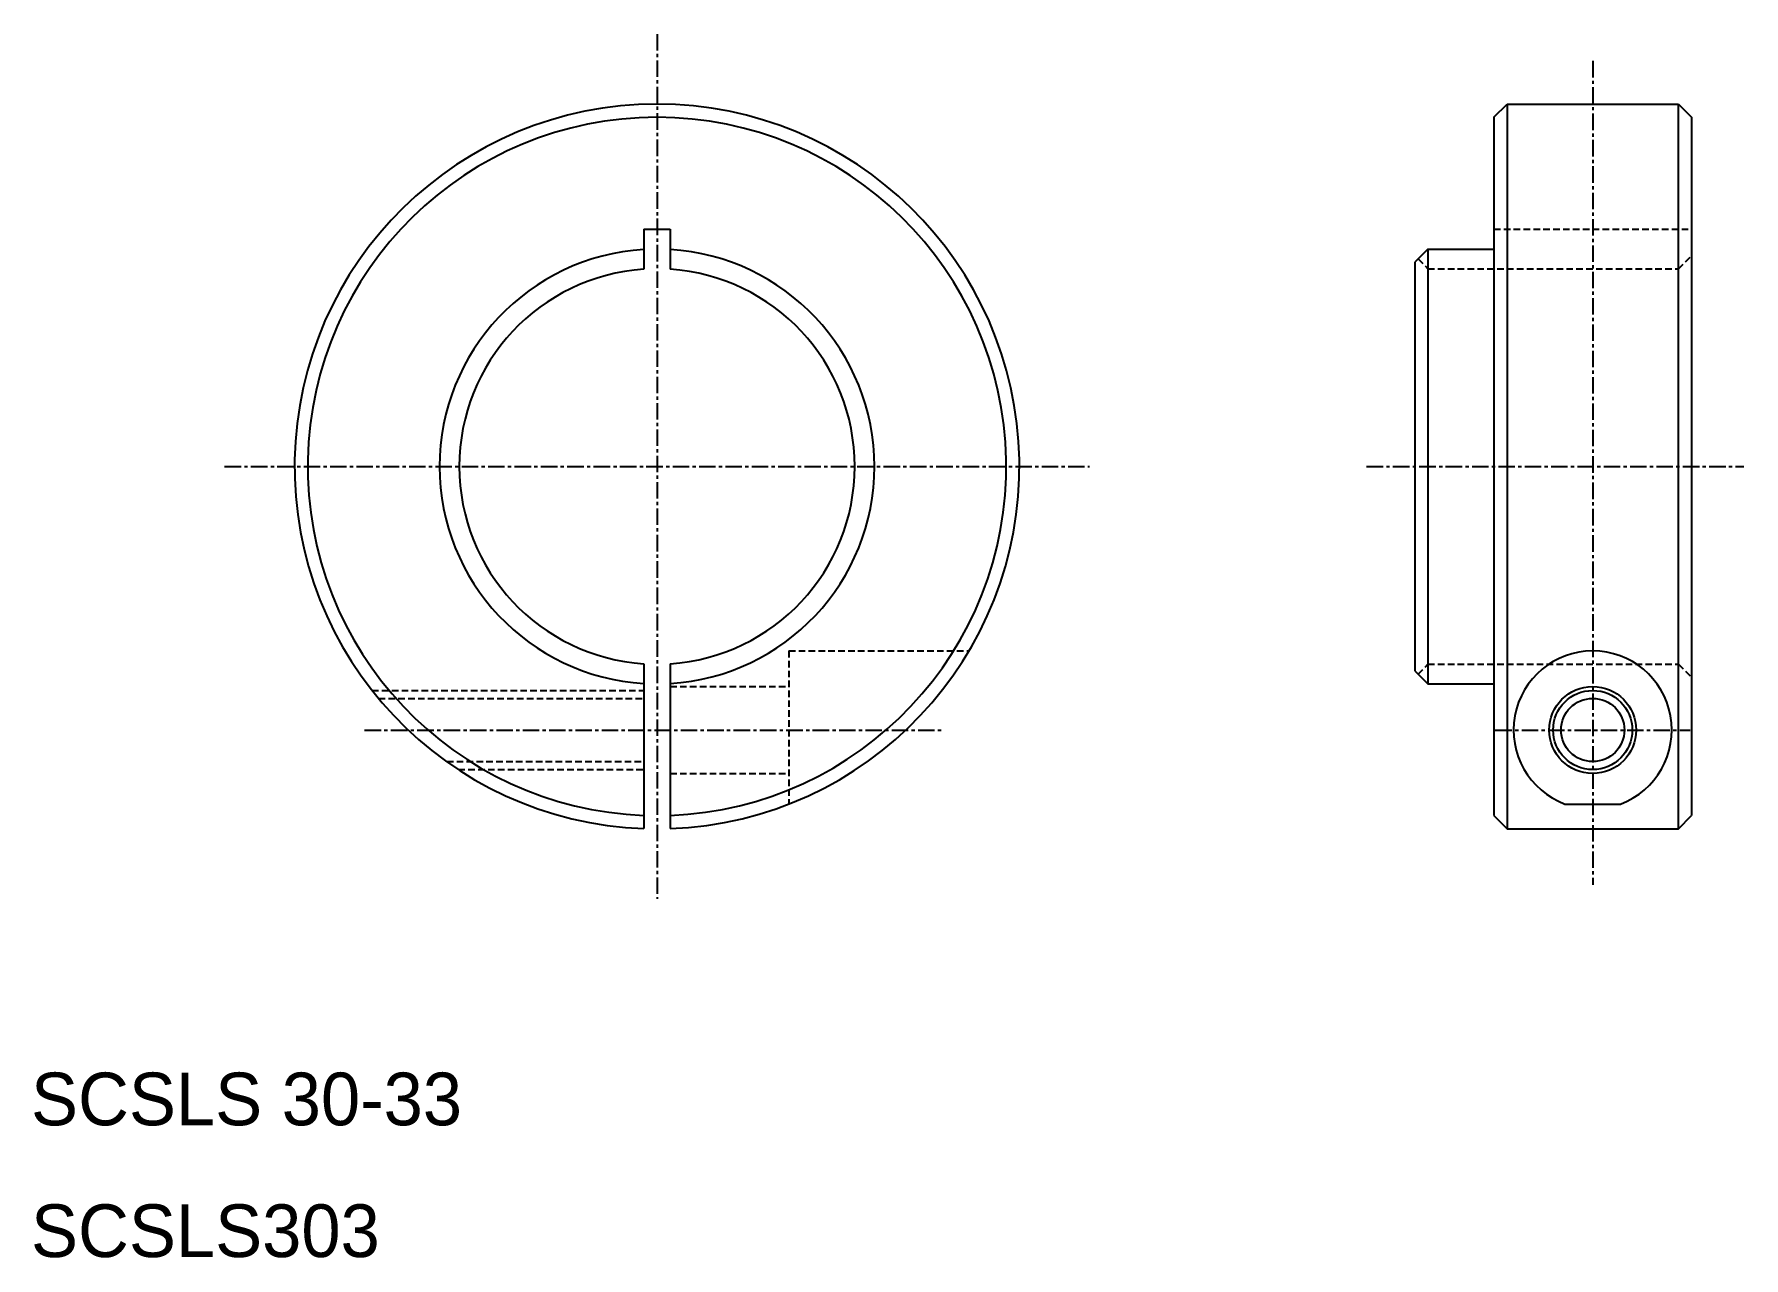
# Model space of a CAD drawing. Extents: x 10 to 140, y 10 to 103.
import ezdxf

# ---------------------------------------------------------------- set-up
doc = ezdxf.new("R2010")
doc.units = 0
doc.linetypes.add('CENTER', pattern=[2, 1.25, -0.25, 0.25, -0.25])
doc.linetypes.add('DASHED', pattern=[0.75, 0.5, -0.25])
doc.layers.get('0').update_dxf_attribs({"linetype": 'CONTINUOUS'})
doc.layers.add('CENTER', color=1, linetype='CENTER')

msp = doc.modelspace()

# ---------------------------------------------------------------- linework, layer by layer
at = {"color": 7, "linetype": 'CONTINUOUS'}
for p, q in [((121, 96.5), (122, 97.5)), ((122, 97.5), (122, 42.5)), ((122, 97.5), (135, 97.5)), ((135, 42.5), (135, 97.5)), ((135, 97.5), (136, 96.5)), ((121, 96.5), (121, 43.5)), ((136, 96.5), (136, 43.5)), ((56.5, 88.02), (56.5, 84.97)), ((56.5, 88), (58.5, 88)), ((58.5, 88), (58.5, 84.97)), ((116, 86.5), (115, 85.5)), ((116, 86.5), (121, 86.5)), ((116, 86.5), (116, 53.5)), ((115, 85.5), (115, 54.5)), ((121, 83.25), (121, 83.25)), ((121, 70), (121, 70)), ((56.5, 55.03), (56.5, 42.52)), ((58.5, 55.03), (58.5, 42.52)), ((115, 54.5), (116, 53.5)), ((116, 53.5), (121, 53.5)), ((126.39, 44.38), (130.61, 44.38)), ((121, 43.5), (122, 42.5)), ((135, 42.5), (136, 43.5)), ((122, 42.5), (135, 42.5))]:
    msp.add_line(p, q, dxfattribs=at)
at = {"color": 3, "linetype": 'DASHED'}
for p, q in [((121, 88), (136, 88)), ((115.25, 85.75), (116, 85)), ((135, 85), (136, 86)), ((116, 85), (135, 85)), ((67.5, 56), (67.5, 44.38)), ((67.5, 56), (81.17, 56)), ((115.25, 54.25), (116, 55)), ((116, 55), (135, 55)), ((135, 55), (136, 54)), ((58.5, 53.3), (67.5, 53.3)), ((35.88, 53), (56.5, 53)), ((36.37, 52.4), (56.5, 52.4)), ((41.55, 47.6), (56.5, 47.6)), ((42.43, 47), (56.5, 47)), ((58.5, 46.7), (67.5, 46.7))]:
    msp.add_line(p, q, dxfattribs=at)
at = {"color": 7, "linetype": 'CONTINUOUS'}
for radius in [3.3, 2.4]:
    msp.add_circle((128.5, 50), radius, dxfattribs=at)
at = {"color": 3}
msp.add_circle((128.5, 50), 3, dxfattribs=at)
at = {"color": 7, "linetype": 'CONTINUOUS'}
for centre, radius, start, end in [((57.5, 70), 27.5, 272.0839, 267.9161), ((57.5, 70), 26.5, 272.1626, 267.8374), ((57.5, 70), 16.5, 93.4746, 266.5254), ((57.5, 70), 16.5, 273.4746, 86.5254), ((57.5, 70), 15, 93.8226, 266.1774), ((57.5, 70), 15, 273.8226, 86.1774), ((128.5, 50), 6, 290.5723, 249.4277)]:
    msp.add_arc(centre, radius, start, end, dxfattribs=at)
at = {"layer": 'CENTER', "color": 1, "linetype": 'CENTER'}
for p, q in [((57.5, 102.81), (57.5, 37.19)), ((128.5, 100.78), (128.5, 38.24)), ((24.69, 70), (90.31, 70)), ((111.34, 70), (139.96, 70)), ((35.31, 50), (79.27, 50)), ((121.11, 50), (135.89, 50))]:
    msp.add_line(p, q, dxfattribs=at)

# ---------------------------------------------------------------- texts
at = {"color": 7, "linetype": 'CONTINUOUS'}
for s, p in [('SCSLS 30-33', (10, 20)), ('SCSLS303', (10, 10))]:
    msp.add_text(s, height=4, dxfattribs=at).set_placement(p)

doc.saveas('drawing.dxf')
